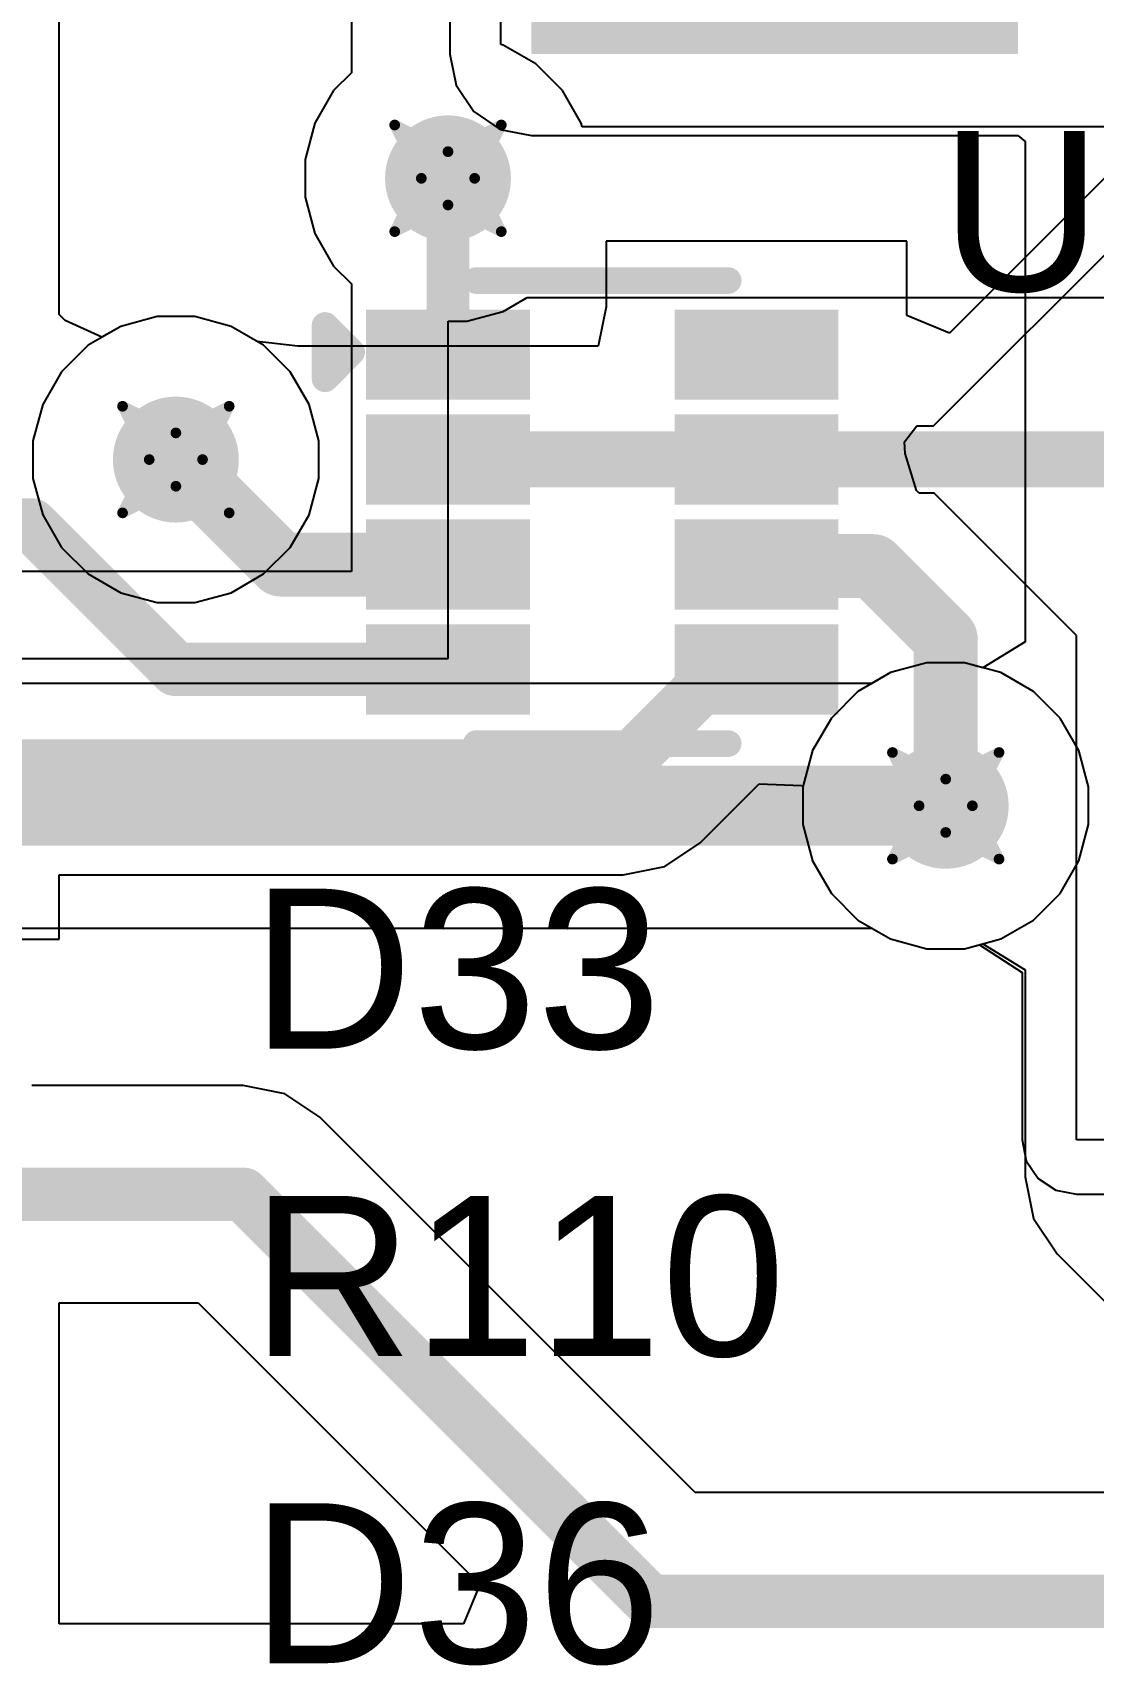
# Model space of a CAD drawing. Header units: inches. Extents: x -36 to 349, y -11 to 240.
# Drawn here: x 21.42 to 26.48, y 47.05 to 54.76 of the extents above; entities that cross this region are included whole.
import ezdxf

# ---------------------------------------------------------------- set-up
doc = ezdxf.new("R2010")
doc.units = ezdxf.units.IN
for name, color, linetype in [('Bottom Layer', 5, 'Continuous'), ('Drill Drawing', 1, 'Continuous'), ('Layer 1', 16, 'Continuous'), ('Layer 2', 76, 'Continuous'), ('Top Layer', 1, 'Continuous'), ('Top Overlay', 2, 'Continuous'), ('Top Paste', 8, 'Continuous'), ('Top Solder', 216, 'Continuous'), ('Via Holes', 16, 'Continuous')]:
    doc.layers.add(name, color=color, linetype=linetype)
doc.styles.add('Arial', font='', dxfattribs={"height": 0.2})
doc.styles.get('Arial').set_extended_font_data('Arial')

# ---------------------------------------------------------------- blocks, each defined once
blk = doc.blocks.new('SOT_583_6')
at = {"layer": 'Top Layer'}
for points in [[(-1.0700004, 0.9100007199999999), (-0.3999992, 0.9100007199999999), (-0.3999992, 0.5900013599999999), (-1.0700004, 0.5900013599999999)], [(0.3999992, 0.9100007199999999), (1.0700004, 0.9100007199999999), (1.0700004, 0.5900013599999999), (0.3999992, 0.5900013599999999)], [(-1.0700004, 0.40999918), (-0.3999992, 0.40999918), (-0.3999992, 0.08999982), (-1.0700004, 0.08999982)], [(0.3999992, 0.40999918), (1.0700004, 0.40999918), (1.0700004, 0.08999982), (0.3999992, 0.08999982)], [(-1.0700004, -0.08999982), (-0.3999992, -0.08999982), (-0.3999992, -0.40999918), (-1.0700004, -0.40999918)], [(0.3999992, -0.08999982), (1.0700004, -0.08999982), (1.0700004, -0.40999918), (0.3999992, -0.40999918)], [(-1.0700004, -0.5900013599999999), (-0.3999992, -0.5900013599999999), (-0.3999992, -0.9100007199999999), (-1.0700004, -0.9100007199999999)], [(0.3999992, -0.5900013599999999), (1.0700004, -0.5900013599999999), (1.0700004, -0.9100007199999999), (0.3999992, -0.9100007199999999)]]:
    blk.add_hatch(color=1, dxfattribs=at).paths.add_polyline_path(points)
at = {"layer": 'Top Paste'}
for points in [[(-1.0700004, 0.9100007199999999), (-0.3999992, 0.9100007199999999), (-0.3999992, 0.5900013599999999), (-1.0700004, 0.5900013599999999)], [(0.3999992, 0.9100007199999999), (1.0700004, 0.9100007199999999), (1.0700004, 0.5900013599999999), (0.3999992, 0.5900013599999999)], [(-1.0700004, 0.40999918), (-0.3999992, 0.40999918), (-0.3999992, 0.08999982), (-1.0700004, 0.08999982)], [(0.3999992, 0.40999918), (1.0700004, 0.40999918), (1.0700004, 0.08999982), (0.3999992, 0.08999982)], [(-1.0700004, -0.08999982), (-0.3999992, -0.08999982), (-0.3999992, -0.40999918), (-1.0700004, -0.40999918)], [(0.3999992, -0.08999982), (1.0700004, -0.08999982), (1.0700004, -0.40999918), (0.3999992, -0.40999918)], [(-1.0700004, -0.5900013599999999), (-0.3999992, -0.5900013599999999), (-0.3999992, -0.9100007199999999), (-1.0700004, -0.9100007199999999)], [(0.3999992, -0.5900013599999999), (1.0700004, -0.5900013599999999), (1.0700004, -0.9100007199999999), (0.3999992, -0.9100007199999999)]]:
    blk.add_hatch(color=8, dxfattribs=at).paths.add_polyline_path(points)
at = {"layer": 'Top Solder'}
for points in [[(-1.12500156, 0.9650018799999999), (-0.34499804, 0.9650018799999999), (-0.34499804, 0.5350001999999999), (-1.12500156, 0.5350001999999999)], [(0.34499804, 0.9650018799999999), (1.12500156, 0.9650018799999999), (1.12500156, 0.5350001999999999), (0.34499804, 0.5350001999999999)], [(-1.12500156, 0.46500034), (-0.34499804, 0.46500034), (-0.34499804, 0.03499866), (-1.12500156, 0.03499866)], [(0.34499804, 0.46500034), (1.12500156, 0.46500034), (1.12500156, 0.03499866), (0.34499804, 0.03499866)], [(-1.12500156, -0.03499866), (-0.34499804, -0.03499866), (-0.34499804, -0.46500034), (-1.12500156, -0.46500034)], [(0.34499804, -0.03499866), (1.12500156, -0.03499866), (1.12500156, -0.46500034), (0.34499804, -0.46500034)], [(-1.12500156, -0.5350001999999999), (-0.34499804, -0.5350001999999999), (-0.34499804, -0.9650018799999999), (-1.12500156, -0.9650018799999999)], [(0.34499804, -0.5350001999999999), (1.12500156, -0.5350001999999999), (1.12500156, -0.9650018799999999), (0.34499804, -0.9650018799999999)]]:
    blk.add_hatch(color=216, dxfattribs=at).paths.add_polyline_path(points)
at = {"layer": 'Top Overlay'}
for points in [[(-0.5999987999999999, 1.10300008, 0.127, 0.127, 0), (0.5999987999999999, 1.10300008, 0.127, 0.127, 0)], [(-1.3208, 0.889, 0.127, 0.127, 0), (-1.1938, 0.7619999999999999, 0.127, 0.127, 0)], [(-1.3208, 0.635, 0.127, 0.127, 0), (-1.3208, 0.889, 0.127, 0.127, 0)], [(-1.3208, 0.635, 0.127, 0.127, 0), (-1.1938, 0.7619999999999999, 0.127, 0.127, 0)], [(-0.5999987999999999, -1.10300008, 0.127, 0.127, 0), (0.5999987999999999, -1.10300008, 0.127, 0.127, 0)]]:
    blk.add_lwpolyline(points, format="xyseb", dxfattribs=at)
for points in [[(-0.6317487999999999, 1.10300008, 0.0635, 0.0635, 1), (-0.5682488, 1.10300008, 0.0635, 0.0635, 1)], [(0.5682488, 1.10300008, 0.0635, 0.0635, 1), (0.6317487999999999, 1.10300008, 0.0635, 0.0635, 1)], [(-1.35255, 0.889, 0.0635, 0.0635, 1), (-1.28905, 0.889, 0.0635, 0.0635, 1)], [(-1.35255, 0.889, 0.0635, 0.0635, 1), (-1.28905, 0.889, 0.0635, 0.0635, 1)], [(-1.22555, 0.7619999999999999, 0.0635, 0.0635, 1), (-1.16205, 0.7619999999999999, 0.0635, 0.0635, 1)], [(-1.22555, 0.7619999999999999, 0.0635, 0.0635, 1), (-1.16205, 0.7619999999999999, 0.0635, 0.0635, 1)], [(-1.35255, 0.635, 0.0635, 0.0635, 1), (-1.28905, 0.635, 0.0635, 0.0635, 1)], [(-1.35255, 0.635, 0.0635, 0.0635, 1), (-1.28905, 0.635, 0.0635, 0.0635, 1)], [(-0.6317487999999999, -1.10300008, 0.0635, 0.0635, 1), (-0.5682488, -1.10300008, 0.0635, 0.0635, 1)], [(0.5682488, -1.10300008, 0.0635, 0.0635, 1), (0.6317487999999999, -1.10300008, 0.0635, 0.0635, 1)]]:
    blk.add_lwpolyline(points, format="xyseb", close=True, dxfattribs=at)

msp = doc.modelspace()

# ---------------------------------------------------------------- hatches: boundary and pattern name
at = {"layer": 'Bottom Layer'}
msp.add_hatch(color=5, dxfattribs=at).paths.add_polyline_path([(23.8022765, 54.65285488), (26.1205345, 54.65285488), (26.1205345, 57.1428372), (23.8022765, 57.1428372)])
h = msp.add_hatch(color=5, dxfattribs=at)
edge = h.paths.add_edge_path()
edge.add_arc((23.40514242, 54.06060308), 0.2999994, 0, 360)
h = msp.add_hatch(color=5, dxfattribs=at)
edge = h.paths.add_edge_path()
edge.add_arc((22.1085918, 52.72060068), 0.2999994, 0, 360)
h = msp.add_hatch(color=5, dxfattribs=at)
edge = h.paths.add_edge_path()
edge.add_arc((25.77660834, 51.07110944), 0.2999994, 0, 360)
at = {"layer": 'Layer 1'}
h = msp.add_hatch(color=16, dxfattribs=at)
edge = h.paths.add_edge_path()
edge.add_arc((23.40514242, 54.06060308), 0.2999994, 0, 360)
h = msp.add_hatch(color=16, dxfattribs=at)
edge = h.paths.add_edge_path()
edge.add_arc((22.1085918, 52.72060068), 0.2999994, 0, 360)
h = msp.add_hatch(color=16, dxfattribs=at)
edge = h.paths.add_edge_path()
edge.add_arc((25.77660834, 51.07110944), 0.2999994, 0, 360)
at = {"layer": 'Layer 2'}
h = msp.add_hatch(color=76, dxfattribs=at)
edge = h.paths.add_edge_path()
edge.add_arc((23.40514242, 54.06060308), 0.2999994, 0, 360)
h = msp.add_hatch(color=76, dxfattribs=at)
edge = h.paths.add_edge_path()
edge.add_arc((22.1085918, 52.72060068), 0.2999994, 0, 360)
h = msp.add_hatch(color=76, dxfattribs=at)
edge = h.paths.add_edge_path()
edge.add_arc((25.77660834, 51.07110944), 0.2999994, 0, 360)
at = {"layer": 'Top Layer'}
h = msp.add_hatch(color=1, dxfattribs=at)
edge = h.paths.add_edge_path()
edge.add_arc((23.40514242, 54.06060308), 0.2999994, 0, 360)
h = msp.add_hatch(color=1, dxfattribs=at)
edge = h.paths.add_edge_path()
edge.add_arc((22.1085918, 52.72060068), 0.2999994, 0, 360)
msp.add_hatch(color=1, dxfattribs=at).paths.add_polyline_path([(23.07014182, 52.58906424), (26.90500842, 52.58906424), (26.90500842, 52.85468728), (23.07014182, 52.85468728)])
h = msp.add_hatch(color=1, dxfattribs=at)
edge = h.paths.add_edge_path()
edge.add_arc((25.77660834, 51.07110944), 0.2999994, 0, 360)
at = {"layer": 'Via Holes'}
h = msp.add_hatch(color=7, dxfattribs=at)
edge = h.paths.add_edge_path()
edge.add_arc((23.40514242, 54.06060308), 0.1499997, 0, 360)
h = msp.add_hatch(color=7, dxfattribs=at)
edge = h.paths.add_edge_path()
edge.add_arc((22.1085918, 52.72060068), 0.1499997, 0, 360)
h = msp.add_hatch(color=7, dxfattribs=at)
edge = h.paths.add_edge_path()
edge.add_arc((25.77660834, 51.07110944), 0.1499997, 0, 360)

# ---------------------------------------------------------------- linework, layer by layer
at = {"layer": 'Bottom Layer'}
for p, q in [((23.41381144, 57.1428372), (23.41381144, 54.65285488)), ((23.41381144, 54.65285488), (23.44338212, 54.5041963)), ((23.44338212, 54.5041963), (23.52759074, 54.37816912)), ((23.52759074, 54.37816912), (23.65361792, 54.2939605)), ((23.65361792, 54.2939605), (23.8022765, 54.26438982)), ((23.8022765, 54.26438982), (26.12053196, 54.26438982)), ((26.12053196, 54.26438982), (26.15565254, 54.23556843999999)), ((26.15565254, 54.23556843999999), (26.15565254, 51.85294683999999)), ((21.84573482, 53.35519174), (21.69044684, 53.26553736)), ((22.01893742, 53.40160007999999), (21.84573482, 53.35519174)), ((22.19824618, 53.40160007999999), (22.01893742, 53.40160007999999)), ((22.37144878, 53.35519174), (22.19824618, 53.40160007999999)), ((22.52673676, 53.26553736), (22.37144878, 53.35519174)), ((21.69044684, 53.26553736), (21.56365512, 53.13874564)), ((22.65352848, 53.13874564), (22.52673676, 53.26553736)), ((21.56365512, 53.13874564), (21.47400074, 52.98345766)), ((22.74318286, 52.98345766), (22.65352848, 53.13874564)), ((21.47400074, 52.98345766), (21.4275924, 52.81025506)), ((22.7895912, 52.81025506), (22.74318286, 52.98345766)), ((21.4275924, 52.81025506), (21.4275924, 52.63094629999999)), ((22.7895912, 52.63094629999999), (22.7895912, 52.81025506)), ((21.4275924, 52.63094629999999), (21.47400074, 52.4577437)), ((22.74318286, 52.4577437), (22.7895912, 52.63094629999999)), ((21.47400074, 52.4577437), (21.56365512, 52.30245572)), ((22.65352848, 52.30245572), (22.74318286, 52.4577437)), ((21.56365512, 52.30245572), (21.69044684, 52.175664)), ((22.52673676, 52.175664), (22.65352848, 52.30245572)), ((21.69044684, 52.175664), (21.84573482, 52.08600961999999)), ((22.37144878, 52.08600961999999), (22.52673676, 52.175664)), ((21.84573482, 52.08600961999999), (22.01893742, 52.03960128)), ((22.19824618, 52.03960128), (22.37144878, 52.08600961999999)), ((22.01893742, 52.03960128), (22.19824618, 52.03960128)), ((26.15565254, 51.85294683999999), (25.95265066, 51.72896182)), ((25.68695396, 51.75210884), (25.51375136, 51.7057005)), ((25.86626272, 51.75210884), (25.68695396, 51.75210884)), ((25.95265066, 51.72896182), (25.86626272, 51.75210884)), ((25.51375136, 51.7057005), (25.42386584, 51.65380575999999)), ((25.42386584, 51.65380575999999), (18.53478894, 51.65380575999999)), ((18.29342798, 50.48841312), (25.42386584, 50.48841312)), ((25.42386584, 50.48841312), (25.51375136, 50.43651838)), ((25.51375136, 50.43651838), (25.68695396, 50.39011004)), ((25.68695396, 50.39011004), (25.86626272, 50.39011004)), ((25.86626272, 50.39011004), (25.95265066, 50.41325706)), ((25.95265066, 50.41325706), (26.15565254, 50.28927203999999)), ((26.15565254, 50.28927203999999), (26.15565254, 49.30291384)), ((26.15565254, 49.30291384), (26.19507841999999, 49.1047024)), ((26.19507841999999, 49.1047024), (26.30735658, 48.93666615999999)), ((26.30735658, 48.93666615999999), (31.5823981, 43.66162464))]:
    msp.add_line(p, q, dxfattribs=at)
msp.add_lwpolyline([(18.29342798, 51.07110944, 0.3809999999999999, 0.3809999999999999, 0), (25.77660834, 51.07110944, 0.3809999999999999, 0.3809999999999999, 0)], format="xyseb", dxfattribs=at)
msp.add_lwpolyline([(25.68135834, 51.07110944, 0.1905, 0.1905, 1), (25.87185834, 51.07110944, 0.1905, 0.1905, 1)], format="xyseb", close=True, dxfattribs=at)
at = {"layer": 'Drill Drawing'}
for points in [[(23.15114242, 54.31460308, 0.0508, 0.0508, 0), (23.40514242, 54.18760308, 0.0508, 0.0508, 0)], [(23.15114242, 54.31460308, 0.0508, 0.0508, 0), (23.27814242, 54.06060308, 0.0508, 0.0508, 0)], [(23.40514242, 54.18760308, 0.0508, 0.0508, 0), (23.65914242, 54.31460308, 0.0508, 0.0508, 0)], [(23.53214242, 54.06060308, 0.0508, 0.0508, 0), (23.65914242, 54.31460308, 0.0508, 0.0508, 0)], [(23.15114242, 53.80660308, 0.0508, 0.0508, 0), (23.27814242, 54.06060308, 0.0508, 0.0508, 0)], [(23.53214242, 54.06060308, 0.0508, 0.0508, 0), (23.65914242, 53.80660308, 0.0508, 0.0508, 0)], [(23.15114242, 53.80660308, 0.0508, 0.0508, 0), (23.40514242, 53.93360308, 0.0508, 0.0508, 0)], [(23.40514242, 53.93360308, 0.0508, 0.0508, 0), (23.65914242, 53.80660308, 0.0508, 0.0508, 0)], [(21.8545918, 52.97460068, 0.0508, 0.0508, 0), (22.1085918, 52.84760067999999, 0.0508, 0.0508, 0)], [(21.8545918, 52.97460068, 0.0508, 0.0508, 0), (21.9815918, 52.72060068, 0.0508, 0.0508, 0)], [(22.1085918, 52.84760067999999, 0.0508, 0.0508, 0), (22.3625918, 52.97460068, 0.0508, 0.0508, 0)], [(22.2355918, 52.72060068, 0.0508, 0.0508, 0), (22.3625918, 52.97460068, 0.0508, 0.0508, 0)], [(21.8545918, 52.46660068, 0.0508, 0.0508, 0), (21.9815918, 52.72060068, 0.0508, 0.0508, 0)], [(22.2355918, 52.72060068, 0.0508, 0.0508, 0), (22.3625918, 52.46660068, 0.0508, 0.0508, 0)], [(21.8545918, 52.46660068, 0.0508, 0.0508, 0), (22.1085918, 52.59360068, 0.0508, 0.0508, 0)], [(22.1085918, 52.59360068, 0.0508, 0.0508, 0), (22.3625918, 52.46660068, 0.0508, 0.0508, 0)], [(25.52260834, 51.32510943999999, 0.0508, 0.0508, 0), (25.77660834, 51.19810944, 0.0508, 0.0508, 0)], [(25.52260834, 51.32510943999999, 0.0508, 0.0508, 0), (25.64960834, 51.07110944, 0.0508, 0.0508, 0)], [(25.77660834, 51.19810944, 0.0508, 0.0508, 0), (26.03060834, 51.32510943999999, 0.0508, 0.0508, 0)], [(25.90360834, 51.07110944, 0.0508, 0.0508, 0), (26.03060834, 51.32510943999999, 0.0508, 0.0508, 0)], [(25.52260834, 50.81710944, 0.0508, 0.0508, 0), (25.64960834, 51.07110944, 0.0508, 0.0508, 0)], [(25.90360834, 51.07110944, 0.0508, 0.0508, 0), (26.03060834, 50.81710944, 0.0508, 0.0508, 0)], [(25.52260834, 50.81710944, 0.0508, 0.0508, 0), (25.77660834, 50.94410944, 0.0508, 0.0508, 0)], [(25.77660834, 50.94410944, 0.0508, 0.0508, 0), (26.03060834, 50.81710944, 0.0508, 0.0508, 0)]]:
    msp.add_lwpolyline(points, format="xyseb", dxfattribs=at)
for points in [[(23.13844242, 54.31460308, 0.0254, 0.0254, 1), (23.16384242, 54.31460308, 0.0254, 0.0254, 1)], [(23.13844242, 54.31460308, 0.0254, 0.0254, 1), (23.16384242, 54.31460308, 0.0254, 0.0254, 1)], [(23.64644242, 54.31460308, 0.0254, 0.0254, 1), (23.67184242, 54.31460308, 0.0254, 0.0254, 1)], [(23.64644242, 54.31460308, 0.0254, 0.0254, 1), (23.67184242, 54.31460308, 0.0254, 0.0254, 1)], [(23.39244242, 54.18760308, 0.0254, 0.0254, 1), (23.41784242, 54.18760308, 0.0254, 0.0254, 1)], [(23.39244242, 54.18760308, 0.0254, 0.0254, 1), (23.41784242, 54.18760308, 0.0254, 0.0254, 1)], [(23.26544242, 54.06060308, 0.0254, 0.0254, 1), (23.29084242, 54.06060308, 0.0254, 0.0254, 1)], [(23.26544242, 54.06060308, 0.0254, 0.0254, 1), (23.29084242, 54.06060308, 0.0254, 0.0254, 1)], [(23.51944242, 54.06060308, 0.0254, 0.0254, 1), (23.54484242, 54.06060308, 0.0254, 0.0254, 1)], [(23.51944242, 54.06060308, 0.0254, 0.0254, 1), (23.54484242, 54.06060308, 0.0254, 0.0254, 1)], [(23.39244242, 53.93360308, 0.0254, 0.0254, 1), (23.41784242, 53.93360308, 0.0254, 0.0254, 1)], [(23.39244242, 53.93360308, 0.0254, 0.0254, 1), (23.41784242, 53.93360308, 0.0254, 0.0254, 1)], [(23.13844242, 53.80660308, 0.0254, 0.0254, 1), (23.16384242, 53.80660308, 0.0254, 0.0254, 1)], [(23.13844242, 53.80660308, 0.0254, 0.0254, 1), (23.16384242, 53.80660308, 0.0254, 0.0254, 1)], [(23.64644242, 53.80660308, 0.0254, 0.0254, 1), (23.67184242, 53.80660308, 0.0254, 0.0254, 1)], [(23.64644242, 53.80660308, 0.0254, 0.0254, 1), (23.67184242, 53.80660308, 0.0254, 0.0254, 1)], [(21.8418918, 52.97460068, 0.0254, 0.0254, 1), (21.8672918, 52.97460068, 0.0254, 0.0254, 1)], [(21.8418918, 52.97460068, 0.0254, 0.0254, 1), (21.8672918, 52.97460068, 0.0254, 0.0254, 1)], [(22.3498918, 52.97460068, 0.0254, 0.0254, 1), (22.3752918, 52.97460068, 0.0254, 0.0254, 1)], [(22.3498918, 52.97460068, 0.0254, 0.0254, 1), (22.3752918, 52.97460068, 0.0254, 0.0254, 1)], [(22.0958918, 52.84760067999999, 0.0254, 0.0254, 1), (22.1212918, 52.84760067999999, 0.0254, 0.0254, 1)], [(22.0958918, 52.84760067999999, 0.0254, 0.0254, 1), (22.1212918, 52.84760067999999, 0.0254, 0.0254, 1)], [(21.9688918, 52.72060068, 0.0254, 0.0254, 1), (21.9942918, 52.72060068, 0.0254, 0.0254, 1)], [(21.9688918, 52.72060068, 0.0254, 0.0254, 1), (21.9942918, 52.72060068, 0.0254, 0.0254, 1)], [(22.2228918, 52.72060068, 0.0254, 0.0254, 1), (22.2482918, 52.72060068, 0.0254, 0.0254, 1)], [(22.2228918, 52.72060068, 0.0254, 0.0254, 1), (22.2482918, 52.72060068, 0.0254, 0.0254, 1)], [(22.0958918, 52.59360068, 0.0254, 0.0254, 1), (22.1212918, 52.59360068, 0.0254, 0.0254, 1)], [(22.0958918, 52.59360068, 0.0254, 0.0254, 1), (22.1212918, 52.59360068, 0.0254, 0.0254, 1)], [(21.8418918, 52.46660068, 0.0254, 0.0254, 1), (21.8672918, 52.46660068, 0.0254, 0.0254, 1)], [(21.8418918, 52.46660068, 0.0254, 0.0254, 1), (21.8672918, 52.46660068, 0.0254, 0.0254, 1)], [(22.3498918, 52.46660068, 0.0254, 0.0254, 1), (22.3752918, 52.46660068, 0.0254, 0.0254, 1)], [(22.3498918, 52.46660068, 0.0254, 0.0254, 1), (22.3752918, 52.46660068, 0.0254, 0.0254, 1)], [(25.50990834, 51.32510943999999, 0.0254, 0.0254, 1), (25.53530834, 51.32510943999999, 0.0254, 0.0254, 1)], [(25.50990834, 51.32510943999999, 0.0254, 0.0254, 1), (25.53530834, 51.32510943999999, 0.0254, 0.0254, 1)], [(26.01790834, 51.32510943999999, 0.0254, 0.0254, 1), (26.04330834, 51.32510943999999, 0.0254, 0.0254, 1)], [(26.01790834, 51.32510943999999, 0.0254, 0.0254, 1), (26.04330834, 51.32510943999999, 0.0254, 0.0254, 1)], [(25.76390834, 51.19810944, 0.0254, 0.0254, 1), (25.78930834, 51.19810944, 0.0254, 0.0254, 1)], [(25.76390834, 51.19810944, 0.0254, 0.0254, 1), (25.78930834, 51.19810944, 0.0254, 0.0254, 1)], [(25.63690834, 51.07110944, 0.0254, 0.0254, 1), (25.66230834, 51.07110944, 0.0254, 0.0254, 1)], [(25.63690834, 51.07110944, 0.0254, 0.0254, 1), (25.66230834, 51.07110944, 0.0254, 0.0254, 1)], [(25.89090834, 51.07110944, 0.0254, 0.0254, 1), (25.91630834, 51.07110944, 0.0254, 0.0254, 1)], [(25.89090834, 51.07110944, 0.0254, 0.0254, 1), (25.91630834, 51.07110944, 0.0254, 0.0254, 1)], [(25.76390834, 50.94410944, 0.0254, 0.0254, 1), (25.78930834, 50.94410944, 0.0254, 0.0254, 1)], [(25.76390834, 50.94410944, 0.0254, 0.0254, 1), (25.78930834, 50.94410944, 0.0254, 0.0254, 1)], [(25.50990834, 50.81710944, 0.0254, 0.0254, 1), (25.53530834, 50.81710944, 0.0254, 0.0254, 1)], [(25.50990834, 50.81710944, 0.0254, 0.0254, 1), (25.53530834, 50.81710944, 0.0254, 0.0254, 1)], [(26.01790834, 50.81710944, 0.0254, 0.0254, 1), (26.04330834, 50.81710944, 0.0254, 0.0254, 1)], [(26.01790834, 50.81710944, 0.0254, 0.0254, 1), (26.04330834, 50.81710944, 0.0254, 0.0254, 1)]]:
    msp.add_lwpolyline(points, format="xyseb", close=True, dxfattribs=at)
at = {"layer": 'Layer 1'}
for p, q in [((21.84573482, 53.35519174), (21.69044684, 53.26553736)), ((22.01893742, 53.40160007999999), (21.84573482, 53.35519174)), ((22.19824618, 53.40160007999999), (22.01893742, 53.40160007999999)), ((22.37144878, 53.35519174), (22.19824618, 53.40160007999999)), ((22.52673676, 53.26553736), (22.37144878, 53.35519174)), ((21.69044684, 53.26553736), (21.56365512, 53.13874564)), ((22.65352848, 53.13874564), (22.52673676, 53.26553736)), ((21.56365512, 53.13874564), (21.47400074, 52.98345766)), ((22.74318286, 52.98345766), (22.65352848, 53.13874564)), ((21.47400074, 52.98345766), (21.4275924, 52.81025506)), ((22.7895912, 52.81025506), (22.74318286, 52.98345766)), ((21.4275924, 52.81025506), (21.4275924, 52.63094629999999)), ((22.7895912, 52.63094629999999), (22.7895912, 52.81025506)), ((21.4275924, 52.63094629999999), (21.47400074, 52.4577437)), ((22.74318286, 52.4577437), (22.7895912, 52.63094629999999)), ((21.47400074, 52.4577437), (21.56365512, 52.30245572)), ((22.65352848, 52.30245572), (22.74318286, 52.4577437)), ((21.56365512, 52.30245572), (21.69044684, 52.175664)), ((22.52673676, 52.175664), (22.65352848, 52.30245572)), ((21.69044684, 52.175664), (21.84573482, 52.08600961999999)), ((22.37144878, 52.08600961999999), (22.52673676, 52.175664)), ((21.84573482, 52.08600961999999), (22.01893742, 52.03960128)), ((22.19824618, 52.03960128), (22.37144878, 52.08600961999999)), ((22.01893742, 52.03960128), (22.19824618, 52.03960128)), ((25.68695396, 51.75210884), (25.51375136, 51.7057005)), ((25.86626272, 51.75210884), (25.68695396, 51.75210884)), ((26.03946532, 51.7057005), (25.86626272, 51.75210884)), ((25.51375136, 51.7057005), (25.35846338, 51.61604612)), ((26.1947533, 51.61604612), (26.03946532, 51.7057005)), ((25.35846338, 51.61604612), (25.23167166, 51.4892544)), ((26.32154502, 51.4892544), (26.1947533, 51.61604612)), ((25.23167166, 51.4892544), (25.14201728, 51.33396642)), ((26.4111994, 51.33396642), (26.32154502, 51.4892544)), ((25.14201728, 51.33396642), (25.09560894, 51.16076382)), ((26.45760774, 51.16076382), (26.4111994, 51.33396642)), ((25.09560894, 51.16076382), (25.09560894, 50.98145505999999)), ((26.45760774, 50.98145505999999), (26.45760774, 51.16076382)), ((25.09560894, 50.98145505999999), (25.14201728, 50.80825245999999)), ((26.4111994, 50.80825245999999), (26.45760774, 50.98145505999999)), ((25.14201728, 50.80825245999999), (25.23167166, 50.65296448)), ((26.32154502, 50.65296448), (26.4111994, 50.80825245999999)), ((25.23167166, 50.65296448), (25.35846338, 50.52617276)), ((26.1947533, 50.52617276), (26.32154502, 50.65296448)), ((25.35846338, 50.52617276), (25.51375136, 50.43651838)), ((26.03946532, 50.43651838), (26.1947533, 50.52617276)), ((25.51375136, 50.43651838), (25.68695396, 50.39011004)), ((25.86626272, 50.39011004), (26.03946532, 50.43651838)), ((25.68695396, 50.39011004), (25.86626272, 50.39011004))]:
    msp.add_line(p, q, dxfattribs=at)
at = {"layer": 'Layer 2'}
for p, q in [((23.65639922, 54.6983031), (23.65639922, 64.3382)), ((22.94519922, 63.58246618), (22.94519922, 54.56374152)), ((23.6679994, 54.69519414), (23.65639922, 54.6983031)), ((23.82328738, 54.60553976), (23.6679994, 54.69519414)), ((23.9500791, 54.47874804), (23.82328738, 54.60553976)), ((22.94519922, 54.56374152), (22.86020574, 54.47874804)), ((22.86020574, 54.47874804), (22.77055136, 54.32346006)), ((24.03973348, 54.32346006), (23.9500791, 54.47874804)), ((22.77055136, 54.32346006), (22.72414302, 54.15025746)), ((24.04462552, 54.30519999999999), (24.03973348, 54.32346006)), ((31.30928714, 54.30519999999999), (24.04462552, 54.30519999999999)), ((22.72414302, 54.15025746), (22.72414302, 53.97094869999999)), ((22.72414302, 53.97094869999999), (22.77055136, 53.79774609999999)), ((22.77055136, 53.79774609999999), (22.86020574, 53.64245812)), ((22.86020574, 53.64245812), (22.94519922, 53.55746463999999)), ((22.94519922, 53.55746463999999), (22.94519922, 52.18720068)), ((23.6679994, 53.42601201999999), (23.78296996, 53.49238984)), ((23.78296996, 53.49238984), (31.42452694, 53.49238984)), ((23.40515258, 51.77335848), (23.40515258, 53.37960368)), ((23.40515258, 53.37960368), (23.4947968, 53.37960368)), ((23.4947968, 53.37960368), (23.6679994, 53.42601201999999)), ((22.94519922, 52.18720068), (16.69679922, 52.18720068)), ((16.26500938, 51.77335848), (23.40515258, 51.77335848))]:
    msp.add_line(p, q, dxfattribs=at)
at = {"layer": 'Top Layer'}
for p, q in [((21.55302522, 54.6227), (21.55302522, 55.9943)), ((25.71848806, 52.88060036), (27.63074484, 54.79285714)), ((21.55302522, 53.41181595999999), (21.55302522, 54.6227)), ((27.05108382, 54.5794438), (25.79434262, 53.32270259999999)), ((25.59114262, 53.7616019), (24.15914142, 53.7616019)), ((24.15914142, 53.7616019), (24.15914142, 53.44906252000001)), ((25.59114262, 53.40687311999999), (25.59114262, 53.7616019)), ((24.15914142, 53.44906252000001), (24.12114048, 53.26160036)), ((21.58064264, 53.38242054000001), (21.55302522, 53.41181595999999)), ((21.75622522, 53.30351543999999), (21.58064264, 53.38242054000001)), ((21.84573482, 53.35519174), (21.75622522, 53.30351543999999)), ((22.01893742, 53.40160007999999), (21.84573482, 53.35519174)), ((22.19824618, 53.40160007999999), (22.01893742, 53.40160007999999)), ((22.37144878, 53.35519174), (22.19824618, 53.40160007999999)), ((22.495129, 53.28378472), (22.37144878, 53.35519174)), ((25.79434262, 53.32270259999999), (25.59114262, 53.40687311999999)), ((22.68914182, 53.26160289999999), (22.495129, 53.28378472)), ((22.68914436, 53.26160036), (22.68914182, 53.26160289999999)), ((24.12114048, 53.26160036), (22.68914436, 53.26160036)), ((25.58048732, 52.80465943999999), (25.63861268, 52.88060036)), ((25.63861268, 52.88060036), (25.71848806, 52.88060036)), ((25.58265648, 52.75023993999999), (25.58048732, 52.80465943999999)), ((25.63774146, 52.57276759999999), (25.58265648, 52.75023993999999)), ((25.64957786, 52.560601), (25.63774146, 52.57276759999999)), ((25.72179768, 52.560601), (25.64957786, 52.560601)), ((26.39959922, 51.88279946), (25.72179768, 52.560601)), ((26.39959922, 49.4792), (26.39959922, 51.88279946)), ((24.60659036, 50.89455404), (24.88781916, 51.17578284)), ((24.88781916, 51.17578284), (25.08999046, 51.1680841)), ((25.08999046, 51.1680841), (25.09560894, 51.16076128)), ((25.09560894, 51.16076128), (25.09560894, 50.98145505999999)), ((25.09560894, 50.98145505999999), (25.14201728, 50.80825245999999)), ((24.43855412, 50.78227588), (24.60659036, 50.89455404)), ((25.14201728, 50.80825245999999), (25.23167166, 50.65296448)), ((21.55302522, 50.43530172), (21.55302522, 50.74285)), ((21.55302522, 50.74285), (24.24034268, 50.74285)), ((24.24034268, 50.74285), (24.43855412, 50.78227588)), ((25.23167166, 50.65296448), (25.35846338, 50.52617276)), ((25.35846338, 50.52617276), (25.51375136, 50.43651838)), ((18.50502522, 50.43530172), (21.55302522, 50.43530172)), ((25.51375136, 50.43651838), (25.68695396, 50.39011004)), ((25.68695396, 50.39011004), (25.86626272, 50.39011004)), ((25.86626272, 50.39011004), (25.93742082, 50.40917782)), ((25.93742082, 50.40917782), (26.14062336, 50.27750675999999)), ((26.14062336, 50.27750675999999), (26.14062336, 49.4792)), ((22.42897978, 49.73860003999999), (21.42202472, 49.73860003999999)), ((22.62719122, 49.69917416), (22.42897978, 49.73860003999999)), ((22.79522746, 49.586896), (22.62719122, 49.69917416)), ((24.58267118, 47.79945228), (22.79522746, 49.586896)), ((26.14062336, 49.4792), (26.1603363, 49.38009427999999)), ((29.9614717, 49.4792), (26.39959922, 49.4792)), ((26.1603363, 49.38009427999999), (26.21647537999999, 49.29607616)), ((26.21647537999999, 49.29607616), (26.3004935, 49.23993708)), ((26.3004935, 49.23993708), (26.39959922, 49.22022413999999)), ((26.39959922, 49.22022413999999), (26.57620034, 49.22022413999999)), ((21.55302522, 47.17320004), (21.55302522, 48.7026966)), ((21.55302522, 48.7026966), (22.21443614, 48.7026966)), ((22.21443614, 48.7026966), (23.55619876, 47.36093398)), ((32.30564278, 47.79945228), (24.58267118, 47.79945228)), ((23.55619876, 47.36093398), (23.47843666, 47.17320004)), ((23.47843666, 47.17320004), (21.55302522, 47.17320004))]:
    msp.add_line(p, q, dxfattribs=at)
for points in [[(23.40514242, 53.22060222, 0.2032, 0.2032, 0), (23.40514242, 54.06060308, 0.2032, 0.2032, 0)], [(22.1085918, 52.72060068, 0.3048, 0.3048, 0), (22.10859434, 52.72060068, 0.3048, 0.3048, 0)], [(22.10859434, 52.72060068, 0.3048, 0.3048, 0), (22.60859334, 52.22060167999999, 0.3048, 0.3048, 0)], [(21.04502522, 52.40945576, 0.254, 0.254, 0), (21.41973618, 52.40945576, 0.254, 0.254, 0)], [(21.41973618, 52.40945576, 0.254, 0.254, 0), (22.1085918, 51.72060013999999, 0.254, 0.254, 0)], [(22.60859334, 52.22060167999999, 0.3048, 0.3048, 0), (23.40514242, 52.22060167999999, 0.3048, 0.3048, 0)], [(24.87514202, 52.22060167999999, 0.3048, 0.3048, 0), (24.8827417, 52.213002, 0.3048, 0.3048, 0)], [(24.8827417, 52.213002, 0.3048, 0.3048, 0), (25.43023362, 52.213002, 0.3048, 0.3048, 0)], [(25.43023362, 52.213002, 0.3048, 0.3048, 0), (25.77660834, 51.86662728, 0.3048, 0.3048, 0)], [(25.77660834, 51.07110944, 0.3048, 0.3048, 0), (25.77660834, 51.86662728, 0.3048, 0.3048, 0)], [(22.1085918, 51.72060013999999, 0.254, 0.254, 0), (23.40514242, 51.72060013999999, 0.254, 0.254, 0)], [(24.24034268, 51.26080172, 0.254, 0.254, 0), (24.66714142, 51.68760046, 0.254, 0.254, 0)], [(24.66714142, 51.68760046, 0.254, 0.254, 0), (24.84214234, 51.68760046, 0.254, 0.254, 0)], [(24.84214234, 51.68760046, 0.254, 0.254, 0), (24.87514202, 51.72060013999999, 0.254, 0.254, 0)], [(20.79102522, 51.26080172, 0.254, 0.254, 0), (24.24034268, 51.26080172, 0.254, 0.254, 0)], [(20.79102522, 49.22064832, 0.254, 0.254, 0), (22.42897978, 49.22064832, 0.254, 0.254, 0)], [(22.42897978, 49.22064832, 0.254, 0.254, 0), (24.36812754, 47.28150056, 0.254, 0.254, 0)], [(24.36812754, 47.28150056, 0.254, 0.254, 0), (32.52018641999999, 47.28150056, 0.254, 0.254, 0)]]:
    msp.add_lwpolyline(points, format="xyseb", dxfattribs=at)
for points in [[(23.35434242, 54.06060308, 0.1016, 0.1016, 1), (23.45594242, 54.06060308, 0.1016, 0.1016, 1)], [(23.35434242, 53.22060222, 0.1016, 0.1016, 1), (23.45594242, 53.22060222, 0.1016, 0.1016, 1)], [(22.0323918, 52.72060068, 0.1524, 0.1524, 1), (22.1847918, 52.72060068, 0.1524, 0.1524, 1)], [(22.03239434, 52.72060068, 0.1524, 0.1524, 1), (22.18479434, 52.72060068, 0.1524, 0.1524, 1)], [(22.03239434, 52.72060068, 0.1524, 0.1524, 1), (22.18479434, 52.72060068, 0.1524, 0.1524, 1)], [(21.35623618, 52.40945576, 0.127, 0.127, 1), (21.48323618, 52.40945576, 0.127, 0.127, 1)], [(21.35623618, 52.40945576, 0.127, 0.127, 1), (21.48323618, 52.40945576, 0.127, 0.127, 1)], [(22.53239334, 52.22060167999999, 0.1524, 0.1524, 1), (22.68479334, 52.22060167999999, 0.1524, 0.1524, 1)], [(22.53239334, 52.22060167999999, 0.1524, 0.1524, 1), (22.68479334, 52.22060167999999, 0.1524, 0.1524, 1)], [(23.32894242, 52.22060167999999, 0.1524, 0.1524, 1), (23.48134242, 52.22060167999999, 0.1524, 0.1524, 1)], [(24.79894202, 52.22060167999999, 0.1524, 0.1524, 1), (24.95134202, 52.22060167999999, 0.1524, 0.1524, 1)], [(24.8065417, 52.213002, 0.1524, 0.1524, 1), (24.9589417, 52.213002, 0.1524, 0.1524, 1)], [(24.8065417, 52.213002, 0.1524, 0.1524, 1), (24.9589417, 52.213002, 0.1524, 0.1524, 1)], [(25.35403362, 52.213002, 0.1524, 0.1524, 1), (25.50643362, 52.213002, 0.1524, 0.1524, 1)], [(25.35403362, 52.213002, 0.1524, 0.1524, 1), (25.50643362, 52.213002, 0.1524, 0.1524, 1)], [(25.70040834, 51.86662728, 0.1524, 0.1524, 1), (25.85280834, 51.86662728, 0.1524, 0.1524, 1)], [(25.70040834, 51.86662728, 0.1524, 0.1524, 1), (25.85280834, 51.86662728, 0.1524, 0.1524, 1)], [(22.0450918, 51.72060013999999, 0.127, 0.127, 1), (22.1720918, 51.72060013999999, 0.127, 0.127, 1)], [(22.0450918, 51.72060013999999, 0.127, 0.127, 1), (22.1720918, 51.72060013999999, 0.127, 0.127, 1)], [(23.34164242, 51.72060013999999, 0.127, 0.127, 1), (23.46864242, 51.72060013999999, 0.127, 0.127, 1)], [(24.60364142, 51.68760046, 0.127, 0.127, 1), (24.73064142, 51.68760046, 0.127, 0.127, 1)], [(24.60364142, 51.68760046, 0.127, 0.127, 1), (24.73064142, 51.68760046, 0.127, 0.127, 1)], [(24.77864234, 51.68760046, 0.127, 0.127, 1), (24.90564234, 51.68760046, 0.127, 0.127, 1)], [(24.77864234, 51.68760046, 0.127, 0.127, 1), (24.90564234, 51.68760046, 0.127, 0.127, 1)], [(24.81164202, 51.72060013999999, 0.127, 0.127, 1), (24.93864202, 51.72060013999999, 0.127, 0.127, 1)], [(24.17684268, 51.26080172, 0.127, 0.127, 1), (24.30384268, 51.26080172, 0.127, 0.127, 1)], [(24.17684268, 51.26080172, 0.127, 0.127, 1), (24.30384268, 51.26080172, 0.127, 0.127, 1)], [(25.70040834, 51.07110944, 0.1524, 0.1524, 1), (25.85280834, 51.07110944, 0.1524, 0.1524, 1)], [(22.36547978, 49.22064832, 0.127, 0.127, 1), (22.49247978, 49.22064832, 0.127, 0.127, 1)], [(22.36547978, 49.22064832, 0.127, 0.127, 1), (22.49247978, 49.22064832, 0.127, 0.127, 1)], [(24.30462754, 47.28150056, 0.127, 0.127, 1), (24.43162754, 47.28150056, 0.127, 0.127, 1)], [(24.30462754, 47.28150056, 0.127, 0.127, 1), (24.43162754, 47.28150056, 0.127, 0.127, 1)]]:
    msp.add_lwpolyline(points, format="xyseb", close=True, dxfattribs=at)

# ---------------------------------------------------------------- block references
msp.add_blockref('SOT_583_6', (24.14014222, 52.47060118))

# ---------------------------------------------------------------- texts
at = {"layer": 'Top Overlay', "style": 'Arial'}
for s, p in [('U22', (25.75209226, 53.52356326)), ('D33', (22.4688273, 49.91421564)), ('R110', (22.4688273, 48.45025362)), ('D36', (22.4688273, 46.9862916))]:
    msp.add_text(s, height=0.7619999999999999, dxfattribs=at).set_placement(p)

doc.saveas('drawing.dxf')
